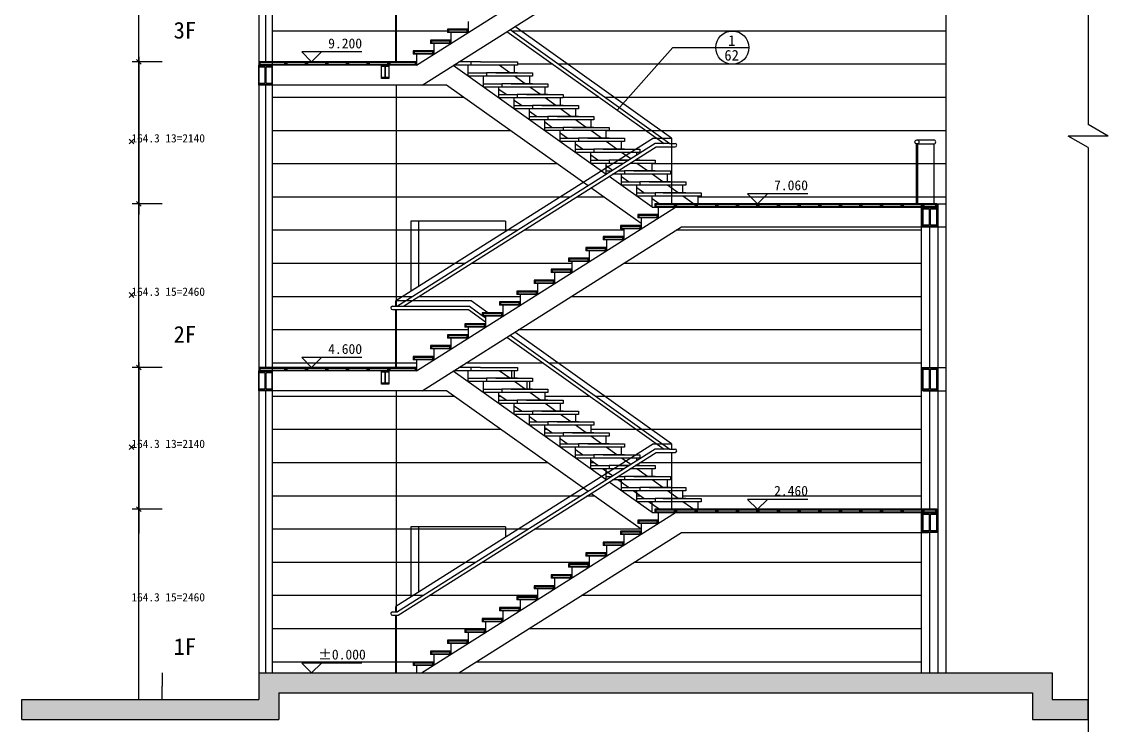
# Model space of a CAD drawing. Header units: metres. Extents: x 104376 to 163826, y -86950 to -44900.
# Drawn here: x 137273 to 153623, y -72846 to -62254 of the extents above; entities that cross this region are included whole.
import ezdxf

# ---------------------------------------------------------------- set-up
doc = ezdxf.new("R2010")
doc.units = ezdxf.units.M
for name, color, linetype in [('A_TEXT', 31, 'Continuous'), ('COL-S', 251, 'Continuous'), ('COLUMN', 1, 'Continuous'), ('DIM', 3, 'Continuous'), ('HANGING', 7, 'Continuous'), ('JG', 1, 'Continuous'), ('LIANG', 230, 'Continuous'), ('LINE', 3, 'Continuous'), ('STAIR', 6, 'Continuous'), ('STRUC', 1, 'Continuous'), ('TEXT', 7, 'Continuous'), ('WIN', 4, 'Continuous'), ('WINDOW', 4, 'Continuous'), ('XU1', 7, 'Continuous'), ('里面', 41, 'Continuous')]:
    doc.layers.add(name, color=color, linetype=linetype)
doc.dimstyles.get("Standard").update_dxf_attribs({"dimtxt": 2.5, "dimasz": 2.5, "dimexe": 1.25, "dimexo": 0.625, "dimtad": 1, "dimcen": 2.5, "dimazin": 3, "dimtfac": 1, "dimtmove": 0, "dimatfit": 3})

# ---------------------------------------------------------------- blocks, each defined once
blk = doc.blocks.new('_DIMX')
blk.add_line((-150, 0), (150, 0))
blk.add_lwpolyline([(-70, -70), (70, 70)])
blk = doc.blocks.new('DABU')
at = {"layer": 'COLUMN'}
for p, q in [((310, 0), (0, 0)), ((305, 5), (5, 5))]:
    blk.add_line(p, q, dxfattribs=at)
for points in [[(310, 0), (310, 50), (0, 50), (0, 0)], [(305, 5), (305, 45), (5, 45), (5, 5)], [(295, 5), (295, 35), (15, 35), (15, 5)]]:
    blk.add_lwpolyline(points, dxfattribs=at)
blk = doc.blocks.new('*D23')
for p, q in [((139036.85, -58258.57), (139036.85, -60558.57)), ((139036.6, -60558.57), (139036.35, -60558.57)), ((139036.85, -62858.57), (139036.85, -60558.57)), ((139036.85, -60558.57), (139036.85, -60558.57)), ((139037.1, -60558.57), (139037.35, -60558.57))]:
    blk.add_line(p, q)
at = {"layer": 'Defpoints'}
for p in [(139036.85, -58258.57), (139036.85, -60558.57), (139036.85, -62858.57)]:
    blk.add_point(p, dxfattribs=at)
at = {"layer": 'DIM', "insert": (139036.85, -60557.445), "char_height": 1, "attachment_point": 5}
blk.add_mtext('0', dxfattribs=at)
blk = doc.blocks.new('*D24')
for p, q in [((139386.85, -72058.57), (139386.85, -72258.57)), ((139386.6, -72258.57), (139386.35, -72258.57)), ((139386.85, -72458.57), (139386.85, -72258.57)), ((139386.85, -72258.57), (139386.85, -72258.57)), ((139387.1, -72258.57), (139387.35, -72258.57))]:
    blk.add_line(p, q)
at = {"layer": 'Defpoints'}
for p in [(139386.85, -72058.57), (139386.85, -72258.57), (139386.85, -72458.57)]:
    blk.add_point(p, dxfattribs=at)
at = {"layer": 'DIM', "insert": (139386.85, -72257.445), "char_height": 1, "attachment_point": 5}
blk.add_mtext('0', dxfattribs=at)
blk = doc.blocks.new('*D38')
for p, q in [((139036.85, -67458.57), (139036.85, -69958.57)), ((139036.6, -69958.57), (139036.35, -69958.57)), ((139036.85, -72458.57), (139036.85, -69958.57)), ((139036.85, -69958.57), (139036.85, -69958.57)), ((139037.1, -69958.57), (139037.35, -69958.57))]:
    blk.add_line(p, q)
at = {"layer": 'Defpoints'}
for p in [(139036.85, -67458.57), (139036.85, -69958.57), (139036.85, -72458.57)]:
    blk.add_point(p, dxfattribs=at)
at = {"layer": 'DIM', "insert": (139036.85, -69957.445), "char_height": 1, "attachment_point": 5}
blk.add_mtext('0', dxfattribs=at)
blk = doc.blocks.new('*D39')
for p, q in [((139036.85, -62858.57), (139036.85, -65158.57)), ((139036.6, -65158.57), (139036.35, -65158.57)), ((139036.85, -67458.57), (139036.85, -65158.57)), ((139036.85, -65158.57), (139036.85, -65158.57)), ((139037.1, -65158.57), (139037.35, -65158.57))]:
    blk.add_line(p, q)
at = {"layer": 'Defpoints'}
for p in [(139036.85, -62858.57), (139036.85, -65158.57), (139036.85, -67458.57)]:
    blk.add_point(p, dxfattribs=at)
at = {"layer": 'DIM', "insert": (139036.85, -65157.445), "char_height": 1, "attachment_point": 5}
blk.add_mtext('0', dxfattribs=at)

msp = doc.modelspace()

# ---------------------------------------------------------------- hatches: boundary and pattern name
at = {"layer": 'COL-S'}
h = msp.add_hatch(dxfattribs=at)
h.set_pattern_fill('SOLID')
h.paths.add_polyline_path([(152480.84, -72358.57), (152480.84, -72758.57), (153320.62, -72758.57), (153320.62, -72458.57), (152780.84, -72458.57), (152780.84, -72058.57), (140841.73, -72058.57), (140841.73, -72458.57), (137272.82, -72458.57), (137272.82, -72758.57), (141141.73, -72758.57), (141141.73, -72358.57)])
at = {"layer": 'HANGING'}
h = msp.add_hatch(dxfattribs=at)
h.set_pattern_fill('ANSI32', scale=60)
h.paths.add_polyline_path([(141041.73, -62873.57), (141041.73, -62863.57), (140846.73, -62863.57), (140846.73, -62903.57), (140856.73, -62903.57), (140856.73, -62873.57)])
h.paths.add_polyline_path([(141231.31, -62873.57), (141231.31, -62903.57), (141241.31, -62903.57), (141241.31, -62863.57), (141041.73, -62863.57), (141041.73, -62873.57)])
h = msp.add_hatch(dxfattribs=at)
h.set_pattern_fill('ANSI32', scale=60)
h.paths.add_polyline_path([(141541.31, -62873.57), (141541.31, -62903.57), (141551.31, -62903.57), (141551.31, -62863.57), (141251.31, -62863.57), (141251.31, -62903.57), (141261.31, -62903.57), (141261.31, -62873.57)])
h = msp.add_hatch(dxfattribs=at)
h.set_pattern_fill('ANSI32', scale=60)
h.paths.add_polyline_path([(143196.73, -62873.57), (143196.73, -62903.57), (143206.73, -62903.57), (143206.73, -62863.57), (142801.31, -62863.57), (142801.31, -62903.57), (142811.31, -62903.57), (142811.31, -62873.57)])
h = msp.add_hatch(dxfattribs=at)
h.set_pattern_fill('ANSI32', scale=60)
h.paths.add_polyline_path([(150835.92, -64999.28), (150835.92, -65039.28), (150845.92, -65039.28), (150845.92, -65009.28), (151025.92, -65009.28), (151025.92, -65039.28), (151035.92, -65039.28), (151035.92, -64999.28)])
h = msp.add_hatch(dxfattribs=at)
h.set_pattern_fill('ANSI32', scale=60)
h.paths.add_polyline_path([(141041.73, -67473.57), (141041.73, -67463.57), (140846.73, -67463.57), (140846.73, -67503.57), (140856.73, -67503.57), (140856.73, -67473.57)])
h.paths.add_polyline_path([(141231.31, -67473.57), (141231.31, -67503.57), (141241.31, -67503.57), (141241.31, -67463.57), (141041.73, -67463.57), (141041.73, -67473.57)])
h = msp.add_hatch(dxfattribs=at)
h.set_pattern_fill('ANSI32', scale=60)
h.paths.add_polyline_path([(141541.31, -67473.57), (141541.31, -67503.57), (141551.31, -67503.57), (141551.31, -67463.57), (141251.31, -67463.57), (141251.31, -67503.57), (141261.31, -67503.57), (141261.31, -67473.57)])
h = msp.add_hatch(dxfattribs=at)
h.set_pattern_fill('ANSI32', scale=60)
h.paths.add_polyline_path([(143196.73, -67473.57), (143196.73, -67503.57), (143206.73, -67503.57), (143206.73, -67463.57), (142801.31, -67463.57), (142801.31, -67503.57), (142811.31, -67503.57), (142811.31, -67473.57)])
h = msp.add_hatch(dxfattribs=at)
h.set_pattern_fill('ANSI32', scale=60)
h.paths.add_polyline_path([(150816.73, -69609.28), (150816.73, -69639.28), (150826.73, -69639.28), (150826.73, -69599.28), (150526.73, -69599.28), (150526.73, -69639.28), (150536.73, -69639.28), (150536.73, -69609.28)])
h = msp.add_hatch(dxfattribs=at)
h.set_pattern_fill('ANSI32', scale=60)
h.paths.add_polyline_path([(150836.73, -69599.28), (150836.73, -69639.28), (150846.73, -69639.28), (150846.73, -69609.28), (151026.73, -69609.28), (151026.73, -69639.28), (151036.73, -69639.28), (151036.73, -69599.28)])
at = {"layer": 'STAIR'}
h = msp.add_hatch(dxfattribs=at)
h.set_pattern_fill('ANSI32', scale=60)
h.paths.add_polyline_path([(140931.73, -63183.57), (140846.73, -63183.57), (140846.73, -63203.57), (141036.73, -63203.57), (141036.73, -63183.57), (140951.73, -63183.57), (140951.73, -62933.57), (141036.73, -62933.57), (141036.73, -62913.57), (140846.73, -62913.57), (140846.73, -62933.57), (140931.73, -62933.57)])
h = msp.add_hatch(dxfattribs=at)
h.set_pattern_fill('ANSI32', scale=34.29)
h.paths.add_polyline_path([(142736.02, -63094.28), (142687.44, -63094.28), (142687.44, -63105.71), (142796.02, -63105.71), (142796.02, -63094.28), (142747.44, -63094.28), (142747.44, -62922.85), (142796.02, -62922.85), (142796.02, -62911.43), (142687.44, -62911.43), (142687.44, -62922.85), (142736.02, -62922.85)])
h = msp.add_hatch(dxfattribs=at)
h.set_pattern_fill('ANSI32', scale=34.29)
h.paths.add_polyline_path([(142736.02, -63094.28), (142687.44, -63094.28), (142687.44, -63105.71), (142796.02, -63105.71), (142796.02, -63094.28), (142747.44, -63094.28), (142747.44, -62922.85), (142796.02, -62922.85), (142796.02, -62911.43), (142687.44, -62911.43), (142687.44, -62922.85), (142736.02, -62922.85)])
h = msp.add_hatch(dxfattribs=at)
h.set_pattern_fill('ANSI32', scale=60)
h.paths.add_polyline_path([(150925.92, -65319.28), (150835.92, -65319.28), (150835.92, -65339.28), (151035.92, -65339.28), (151035.92, -65319.28), (150945.92, -65319.28), (150945.92, -65069.28), (151035.92, -65069.28), (151035.92, -65049.28), (150835.92, -65049.28), (150835.92, -65069.28), (150925.92, -65069.28)])
h = msp.add_hatch(dxfattribs=at)
h.set_pattern_fill('ANSI32', scale=60)
h.paths.add_polyline_path([(140931.73, -67783.57), (140846.73, -67783.57), (140846.73, -67803.57), (141036.73, -67803.57), (141036.73, -67783.57), (140951.73, -67783.57), (140951.73, -67533.57), (141036.73, -67533.57), (141036.73, -67513.57), (140846.73, -67513.57), (140846.73, -67533.57), (140931.73, -67533.57)])
h = msp.add_hatch(dxfattribs=at)
h.set_pattern_fill('ANSI32', scale=34.29)
h.paths.add_polyline_path([(142736.02, -67694.28), (142687.44, -67694.28), (142687.44, -67705.71), (142796.02, -67705.71), (142796.02, -67694.28), (142747.44, -67694.28), (142747.44, -67522.85), (142796.02, -67522.85), (142796.02, -67511.43), (142687.44, -67511.43), (142687.44, -67522.85), (142736.02, -67522.85)])
h = msp.add_hatch(dxfattribs=at)
h.set_pattern_fill('ANSI32', scale=34.29)
h.paths.add_polyline_path([(142736.02, -67694.28), (142687.44, -67694.28), (142687.44, -67705.71), (142796.02, -67705.71), (142796.02, -67694.28), (142747.44, -67694.28), (142747.44, -67522.85), (142796.02, -67522.85), (142796.02, -67511.43), (142687.44, -67511.43), (142687.44, -67522.85), (142736.02, -67522.85)])
h = msp.add_hatch(dxfattribs=at)
h.set_pattern_fill('ANSI32', scale=60)
h.paths.add_polyline_path([(150925.92, -67783.57), (150835.92, -67783.57), (150835.92, -67803.57), (151035.92, -67803.57), (151035.92, -67783.57), (150945.92, -67783.57), (150945.92, -67483.57), (151035.92, -67483.57), (151035.92, -67463.57), (150835.92, -67463.57), (150835.92, -67483.57), (150925.92, -67483.57)])
h = msp.add_hatch(dxfattribs=at)
h.set_pattern_fill('ANSI32', scale=60)
h.paths.add_polyline_path([(150926.73, -69919.28), (150836.73, -69919.28), (150836.73, -69939.28), (151036.73, -69939.28), (151036.73, -69919.28), (150946.73, -69919.28), (150946.73, -69669.28), (151036.73, -69669.28), (151036.73, -69649.28), (150836.73, -69649.28), (150836.73, -69669.28), (150926.73, -69669.28)])

# ---------------------------------------------------------------- linework, layer by layer
for p, q in [((139036.85, -62858.07), (139036.85, -61216.21)), ((139036.85, -67458.07), (139036.85, -62858.57)), ((139036.85, -65815.21), (139036.85, -63844.78)), ((138888.74, -64024.39), (138959.45, -64095.1)), ((138959.45, -64024.39), (138888.74, -64095.1)), ((139386.85, -64994.28), (138936.85, -64994.28)), ((139386.85, -64994.28), (138936.85, -64994.28)), ((138888.74, -66333.13), (138959.45, -66403.84)), ((138959.45, -66333.13), (138888.74, -66403.84)), ((139386.85, -67458.57), (138936.85, -67458.57)), ((139386.85, -67458.57), (138936.85, -67458.57)), ((139036.85, -72058.07), (139036.85, -67458.57)), ((139036.85, -70415.21), (139036.85, -68444.78)), ((138888.74, -68624.39), (138959.45, -68695.1)), ((138959.45, -68624.39), (138888.74, -68695.1)), ((139386.85, -69594.28), (138936.85, -69594.28)), ((139386.85, -69594.28), (138936.85, -69594.28))]:
    msp.add_line(p, q)
at = {"layer": 'DIM'}
msp.add_line((139386.85, -62858.57), (138936.85, -62858.57), dxfattribs=at)
msp.add_line((139386.85, -62858.57), (138936.85, -62858.57), dxfattribs=at)
msp.add_lwpolyline([(146234.58, -63585.16), (147070.88, -62644.14), (148215.61, -62644.14)], dxfattribs=at)
at = {"layer": 'JG'}
for p, q in [((140841.73, -72058.57), (152780.84, -72058.57)), ((140841.73, -72058.57), (140841.73, -72458.57)), ((152780.84, -72058.57), (152780.84, -72458.57)), ((141141.73, -72358.57), (152480.84, -72358.57)), ((141141.73, -72358.57), (141141.73, -72758.57)), ((152480.84, -72358.57), (152480.84, -72758.57)), ((137272.82, -72458.57), (140841.73, -72458.57)), ((137272.82, -72758.57), (137272.82, -72458.57)), ((152780.84, -72458.57), (153320.62, -72458.57)), ((153320.62, -72758.57), (153320.62, -72458.57)), ((137272.82, -72758.57), (141141.73, -72758.57)), ((152480.84, -72758.57), (153320.62, -72758.57))]:
    msp.add_line(p, q, dxfattribs=at)
at = {"layer": 'LIANG'}
for p, q in [((143211.73, -62908.57), (147111.73, -60444.28)), ((143298.57, -63208.57), (147198.57, -60744.28)), ((143211.73, -62908.57), (141041.73, -62908.57)), ((146067.91, -64552.59), (143767.08, -62912.53)), ((144455.76, -62908.57), (143773.35, -62908.57)), ((144616.09, -63022.85), (144455.76, -62908.57)), ((144846.57, -63187.14), (144686.24, -63072.85)), ((143665.54, -63208.57), (141041.73, -63208.57)), ((145793.93, -64725.71), (143665.54, -63208.57)), ((145077.04, -63351.43), (144916.71, -63237.14)), ((144560.2, -63351.43), (144453.52, -63275.38)), ((145307.52, -63515.71), (145147.19, -63401.43)), ((144790.67, -63515.71), (144683.99, -63439.67)), ((145538, -63680), (145377.66, -63565.71)), ((145021.15, -63680), (144914.47, -63603.96)), ((145768.47, -63844.28), (145608.14, -63730)), ((145251.62, -63844.28), (145144.94, -63768.24)), ((145998.95, -64008.57), (145838.62, -63894.28)), ((145482.1, -64008.57), (145375.42, -63932.53)), ((146229.42, -64172.85), (146069.09, -64058.57)), ((145712.58, -64172.85), (145605.9, -64096.81)), ((146435.93, -64320.05), (146299.57, -64222.85)), ((145943.05, -64337.14), (145836.37, -64261.1)), ((146690.38, -64501.43), (146530.05, -64387.14)), ((146161.95, -64493.17), (146066.85, -64425.38)), ((146920.85, -64665.71), (146760.52, -64551.43)), ((146757.71, -65044.28), (146111.9, -64583.94)), ((146404.01, -64665.71), (146297.33, -64589.67)), ((147151.33, -64830), (146991, -64715.71)), ((146591.73, -65294.39), (145837.92, -64757.06)), ((146634.48, -64830), (146527.8, -64753.96)), ((147451.95, -65044.28), (147221.47, -64880)), ((143211.73, -67508.57), (147111.73, -65044.28)), ((146757.71, -65044.28), (150826.73, -65044.28)), ((146864.96, -64994.28), (146758.28, -64918.24)), ((143298.57, -67808.57), (147198.57, -65344.28)), ((147198.57, -65344.28), (150830.92, -65344.28)), ((143211.73, -67508.57), (141041.73, -67508.57)), ((146067.91, -69152.59), (143767.08, -67512.53)), ((144455.76, -67508.57), (143773.35, -67508.57)), ((144616.09, -67622.85), (144455.76, -67508.57)), ((144846.57, -67787.14), (144686.24, -67672.85)), ((143665.54, -67808.57), (141041.73, -67808.57)), ((145793.93, -69325.71), (143665.54, -67808.57)), ((145077.04, -67951.43), (144916.71, -67837.14)), ((144560.2, -67951.43), (144453.52, -67875.38)), ((145307.52, -68115.71), (145147.19, -68001.43)), ((144790.67, -68115.71), (144683.99, -68039.67)), ((145538, -68280), (145377.66, -68165.71)), ((145021.15, -68280), (144914.47, -68203.96)), ((145768.47, -68444.28), (145608.14, -68330)), ((145251.62, -68444.28), (145144.94, -68368.24)), ((145998.95, -68608.57), (145838.62, -68494.28)), ((145482.1, -68608.57), (145375.42, -68532.53)), ((146229.42, -68772.85), (146069.09, -68658.57)), ((145712.58, -68772.85), (145605.9, -68696.81)), ((146435.93, -68920.05), (146299.57, -68822.85)), ((145943.05, -68937.14), (145836.37, -68861.1)), ((146161.95, -69093.17), (146013.2, -68987.14)), ((146690.38, -69101.43), (146530.05, -68987.14)), ((146404.01, -69265.71), (146243.67, -69151.43)), ((146920.85, -69265.71), (146760.52, -69151.43)), ((146757.71, -69644.28), (146111.9, -69183.94)), ((146634.48, -69430), (146474.15, -69315.71)), ((147151.33, -69430), (146991, -69315.71)), ((146591.73, -69894.39), (145837.92, -69357.06)), ((146864.96, -69594.28), (146704.63, -69480)), ((147451.95, -69644.28), (147221.47, -69480)), ((143290.86, -72058.57), (147111.73, -69644.28)), ((146757.71, -69644.28), (151041.73, -69644.28)), ((143852.48, -72058.57), (147198.57, -69944.28)), ((147198.57, -69944.28), (150911.33, -69944.28))]:
    msp.add_line(p, q, dxfattribs=at)
at = {"layer": 'LINE'}
msp.add_circle((147965.61, -62644.14), 250, dxfattribs=at)
at = {"layer": 'STAIR'}
for p, q in [((141246.31, -62908.57), (140841.73, -62908.57)), ((141241.31, -62903.57), (140846.73, -62903.57)), ((141556.31, -62908.57), (141246.31, -62908.57)), ((141551.31, -62903.57), (141251.31, -62903.57)), ((143211.73, -62908.57), (142796.31, -62908.57)), ((143206.73, -62903.57), (142801.31, -62903.57)), ((144730.56, -63022.85), (144407.08, -63022.85)), ((144961.03, -63187.14), (144637.56, -63187.14)), ((145191.51, -63351.43), (144868.03, -63351.43)), ((145421.99, -63515.71), (144958.22, -63515.71)), ((145652.46, -63680), (145328.98, -63680)), ((145882.94, -63844.28), (145559.46, -63844.28)), ((146803.68, -64087.68), (142924.89, -66538.57)), ((146113.42, -64008.57), (145789.94, -64008.57)), ((147025.71, -64087.68), (146803.68, -64087.68)), ((146343.89, -64172.85), (146020.41, -64172.85)), ((146408.89, -64337.14), (146250.89, -64337.14)), ((146574.37, -64337.14), (146502.49, -64337.14)), ((146804.84, -64501.43), (146481.37, -64501.43)), ((147035.32, -64665.71), (146711.84, -64665.71)), ((147264.69, -64830), (146924.06, -64830)), ((147264.69, -64994.28), (146801.73, -64994.28)), ((150830.92, -65344.28), (150830.92, -65044.28)), ((150830.92, -65344.28), (150830.92, -65044.28)), ((151040.92, -65044.28), (150830.92, -65044.28)), ((151035.92, -65039.28), (150835.92, -65039.28)), ((141246.31, -67508.57), (140841.73, -67508.57)), ((141241.31, -67503.57), (140846.73, -67503.57)), ((141556.31, -67508.57), (141246.31, -67508.57)), ((141551.31, -67503.57), (141251.31, -67503.57)), ((143211.73, -67508.57), (142796.31, -67508.57)), ((143206.73, -67503.57), (142801.31, -67503.57)), ((150830.92, -67808.57), (150830.92, -67458.57)), ((150830.92, -67808.57), (150830.92, -67458.57)), ((150830.92, -67808.57), (150830.92, -67458.57)), ((150830.92, -67808.57), (150830.92, -67458.57)), ((144730.56, -67622.85), (144407.08, -67622.85)), ((144961.03, -67787.14), (144637.56, -67787.14)), ((145191.51, -67951.43), (144868.03, -67951.43)), ((145421.99, -68115.71), (144958.22, -68115.71)), ((145652.46, -68280), (145328.98, -68280)), ((145882.94, -68444.28), (145559.46, -68444.28)), ((146113.42, -68608.57), (145789.94, -68608.57)), ((146803.68, -68687.68), (142924.89, -71138.57)), ((146343.89, -68772.85), (146020.41, -68772.85)), ((147025.71, -68687.68), (146803.68, -68687.68)), ((146408.89, -68937.14), (146250.89, -68937.14)), ((146574.37, -68937.14), (146502.49, -68937.14)), ((146804.84, -69101.43), (146481.37, -69101.43)), ((147035.32, -69265.71), (146711.84, -69265.71)), ((147264.69, -69430), (146924.06, -69430)), ((147264.69, -69594.28), (146801.73, -69594.28)), ((150831.73, -69644.28), (150521.73, -69644.28)), ((150826.73, -69639.28), (150526.73, -69639.28)), ((150831.73, -69944.28), (150831.73, -69644.28)), ((150831.73, -69944.28), (150831.73, -69644.28)), ((151041.73, -69644.28), (150831.73, -69644.28)), ((151036.73, -69639.28), (150836.73, -69639.28))]:
    msp.add_line(p, q, dxfattribs=at)
for points in [[(144574.88, -62402.11), (146939.57, -64087.68)], [(144620.54, -62373.26), (147025.71, -64087.68), (147104.77, -64087.68)], [(141246.31, -62908.57), (141246.31, -62858.57), (140841.73, -62858.57), (140841.73, -62908.57)], [(141241.31, -62903.57), (141241.31, -62863.57), (140846.73, -62863.57), (140846.73, -62903.57)], [(140951.73, -62933.57), (141036.73, -62933.57), (141036.73, -62913.57), (140846.73, -62913.57), (140846.73, -62933.57), (140931.73, -62933.57)], [(141231.31, -62903.57), (141231.31, -62873.57), (140856.73, -62873.57), (140856.73, -62903.57)], [(140931.73, -62933.57), (140931.73, -63183.57)], [(140951.73, -63183.57), (140951.73, -63183.57), (140951.73, -62933.57)], [(141556.31, -62908.57), (141556.31, -62858.57), (141246.31, -62858.57), (141246.31, -62908.57)], [(141551.31, -62903.57), (141551.31, -62863.57), (141251.31, -62863.57), (141251.31, -62903.57)], [(141541.31, -62903.57), (141541.31, -62873.57), (141261.31, -62873.57), (141261.31, -62903.57)], [(142747.44, -62922.85), (142796.02, -62922.85), (142796.02, -62911.43), (142687.44, -62911.43), (142687.44, -62922.85), (142736.02, -62922.85)], [(142747.44, -62922.85), (142796.02, -62922.85), (142796.02, -62911.43), (142687.44, -62911.43), (142687.44, -62922.85), (142736.02, -62922.85)], [(142736.02, -62922.85), (142736.02, -63094.28)], [(142736.02, -62922.85), (142736.02, -63094.28)], [(142747.44, -63094.28), (142747.44, -63094.28), (142747.44, -62922.85)], [(142747.44, -63094.28), (142747.44, -63094.28), (142747.44, -62922.85)], [(143211.73, -62908.57), (143211.73, -62858.57), (142796.31, -62858.57), (142796.31, -62908.57)], [(143206.73, -62903.57), (143206.73, -62863.57), (142801.31, -62863.57), (142801.31, -62903.57)], [(143196.73, -62903.57), (143196.73, -62873.57), (142811.31, -62873.57), (142811.31, -62903.57)], [(144176.6, -62858.57), (144730.56, -62858.57), (144730.56, -62908.57), (144246.75, -62908.57)], [(142736.02, -63094.28), (142687.44, -63094.28), (142687.44, -63105.71), (142796.02, -63105.71), (142796.02, -63094.28), (142747.44, -63094.28)], [(142736.02, -63094.28), (142687.44, -63094.28), (142687.44, -63105.71), (142796.02, -63105.71), (142796.02, -63094.28), (142747.44, -63094.28)], [(144407.08, -63022.85), (144961.03, -63022.85), (144961.03, -63072.85), (144477.22, -63072.85)], [(140931.73, -63183.57), (140846.73, -63183.57), (140846.73, -63203.57), (141036.73, -63203.57), (141036.73, -63183.57), (140951.73, -63183.57)], [(144637.56, -63187.14), (145191.51, -63187.14), (145191.51, -63237.14), (144707.7, -63237.14)], [(144868.03, -63351.43), (145421.99, -63351.43), (145421.99, -63401.43), (144938.18, -63401.43)], [(145098.51, -63515.71), (145652.46, -63515.71), (145652.46, -63565.71), (145168.65, -63565.71)], [(145328.98, -63680), (145882.94, -63680), (145882.94, -63730), (145399.13, -63730)], [(145559.46, -63844.28), (146113.42, -63844.28), (146113.42, -63894.28), (145629.61, -63894.28)], [(145789.94, -64008.57), (146343.89, -64008.57), (146343.89, -64058.57), (145860.08, -64058.57)], [(143018.49, -66538.57), (146818.16, -64137.68)], [(146020.41, -64172.85), (146574.37, -64172.85), (146574.37, -64222.85), (146090.56, -64222.85)], [(146818.16, -64137.68), (147104.77, -64137.68)], [(146250.89, -64337.14), (146408.89, -64337.14)], [(146329.76, -64387.14), (146321.03, -64387.14)], [(146502.49, -64337.14), (146804.84, -64337.14), (146804.84, -64387.14), (146423.36, -64387.14)], [(146481.37, -64501.43), (147035.32, -64501.43), (147035.32, -64551.43), (146551.51, -64551.43)], [(146711.84, -64665.71), (147265.8, -64665.71), (147265.8, -64715.71), (146781.99, -64715.71)], [(146924.06, -64830), (147496.27, -64830), (147496.27, -64880), (146924.06, -64880)], [(151040.92, -65044.28), (151040.92, -64994.28), (150830.92, -64994.28), (150830.92, -65044.28)], [(151035.92, -65039.28), (151035.92, -64999.28), (150835.92, -64999.28), (150835.92, -65039.28)], [(150945.92, -65069.28), (151035.92, -65069.28), (151035.92, -65049.28), (150835.92, -65049.28), (150835.92, -65069.28), (150925.92, -65069.28)], [(151025.92, -65039.28), (151025.92, -65009.28), (150845.92, -65009.28), (150845.92, -65039.28)], [(150925.92, -65069.28), (150925.92, -65319.28)], [(150945.92, -65319.28), (150945.92, -65319.28), (150945.92, -65069.28)], [(150925.92, -65319.28), (150835.92, -65319.28), (150835.92, -65339.28), (151035.92, -65339.28), (151035.92, -65319.28), (150945.92, -65319.28)], [(142849.55, -66538.57), (144010.72, -66538.57), (144201.73, -66674.72)], [(142849.55, -66588.57), (142939.36, -66588.57)], [(142849.55, -66588.57), (143994.72, -66588.57), (144251.73, -66771.77)], [(144219.15, -66687.14), (144251.73, -66710.36)], [(144574.88, -67002.11), (146939.57, -68687.68)], [(144620.54, -66973.26), (147025.71, -68687.68), (147104.77, -68687.68)], [(141246.31, -67508.57), (141246.31, -67458.57), (140841.73, -67458.57), (140841.73, -67508.57)], [(141241.31, -67503.57), (141241.31, -67463.57), (140846.73, -67463.57), (140846.73, -67503.57)], [(140951.73, -67533.57), (141036.73, -67533.57), (141036.73, -67513.57), (140846.73, -67513.57), (140846.73, -67533.57), (140931.73, -67533.57)], [(141231.31, -67503.57), (141231.31, -67473.57), (140856.73, -67473.57), (140856.73, -67503.57)], [(141556.31, -67508.57), (141556.31, -67458.57), (141246.31, -67458.57), (141246.31, -67508.57)], [(141551.31, -67503.57), (141551.31, -67463.57), (141251.31, -67463.57), (141251.31, -67503.57)], [(141541.31, -67503.57), (141541.31, -67473.57), (141261.31, -67473.57), (141261.31, -67503.57)], [(142747.44, -67522.85), (142796.02, -67522.85), (142796.02, -67511.43), (142687.44, -67511.43), (142687.44, -67522.85), (142736.02, -67522.85)], [(142747.44, -67522.85), (142796.02, -67522.85), (142796.02, -67511.43), (142687.44, -67511.43), (142687.44, -67522.85), (142736.02, -67522.85)], [(142736.02, -67522.85), (142736.02, -67694.28)], [(142736.02, -67522.85), (142736.02, -67694.28)], [(142747.44, -67694.28), (142747.44, -67694.28), (142747.44, -67522.85)], [(142747.44, -67694.28), (142747.44, -67694.28), (142747.44, -67522.85)], [(143211.73, -67508.57), (143211.73, -67458.57), (142796.31, -67458.57), (142796.31, -67508.57)], [(143206.73, -67503.57), (143206.73, -67463.57), (142801.31, -67463.57), (142801.31, -67503.57)], [(143196.73, -67503.57), (143196.73, -67473.57), (142811.31, -67473.57), (142811.31, -67503.57)], [(144176.6, -67458.57), (144730.56, -67458.57), (144730.56, -67508.57), (144246.75, -67508.57)], [(150945.92, -67483.57), (151035.92, -67483.57), (151035.92, -67463.57), (150835.92, -67463.57), (150835.92, -67483.57), (150925.92, -67483.57)], [(150925.92, -67483.57), (150925.92, -67783.57)], [(150945.92, -67783.57), (150945.92, -67783.57), (150945.92, -67483.57)], [(140931.73, -67533.57), (140931.73, -67783.57)], [(140951.73, -67783.57), (140951.73, -67783.57), (140951.73, -67533.57)], [(144407.08, -67622.85), (144961.03, -67622.85), (144961.03, -67672.85), (144477.22, -67672.85)], [(140931.73, -67783.57), (140846.73, -67783.57), (140846.73, -67803.57), (141036.73, -67803.57), (141036.73, -67783.57), (140951.73, -67783.57)], [(142736.02, -67694.28), (142687.44, -67694.28), (142687.44, -67705.71), (142796.02, -67705.71), (142796.02, -67694.28), (142747.44, -67694.28)], [(142736.02, -67694.28), (142687.44, -67694.28), (142687.44, -67705.71), (142796.02, -67705.71), (142796.02, -67694.28), (142747.44, -67694.28)], [(144637.56, -67787.14), (145191.51, -67787.14), (145191.51, -67837.14), (144707.7, -67837.14)], [(150925.92, -67783.57), (150835.92, -67783.57), (150835.92, -67803.57), (151035.92, -67803.57), (151035.92, -67783.57), (150945.92, -67783.57)], [(144868.03, -67951.43), (145421.99, -67951.43), (145421.99, -68001.43), (144938.18, -68001.43)], [(145098.51, -68115.71), (145652.46, -68115.71), (145652.46, -68165.71), (145168.65, -68165.71)], [(145328.98, -68280), (145882.94, -68280), (145882.94, -68330), (145399.13, -68330)], [(145559.46, -68444.28), (146113.42, -68444.28), (146113.42, -68494.28), (145629.61, -68494.28)], [(145789.94, -68608.57), (146343.89, -68608.57), (146343.89, -68658.57), (145860.08, -68658.57)], [(142849.55, -71188.57), (142939.36, -71188.57), (146818.16, -68737.68)], [(146020.41, -68772.85), (146574.37, -68772.85), (146574.37, -68822.85), (146090.56, -68822.85)], [(146818.16, -68737.68), (147104.77, -68737.68)], [(146250.89, -68937.14), (146408.89, -68937.14)], [(146329.76, -68987.14), (146321.03, -68987.14)], [(146502.49, -68937.14), (146804.84, -68937.14), (146804.84, -68987.14), (146423.36, -68987.14)], [(146481.37, -69101.43), (147035.32, -69101.43), (147035.32, -69151.43), (146551.51, -69151.43)], [(146711.84, -69265.71), (147265.8, -69265.71), (147265.8, -69315.71), (146781.99, -69315.71)], [(146924.06, -69430), (147496.27, -69430), (147496.27, -69480), (146924.06, -69480)], [(150831.73, -69644.28), (150831.73, -69594.28), (150521.73, -69594.28), (150521.73, -69644.28)], [(150826.73, -69639.28), (150826.73, -69599.28), (150526.73, -69599.28), (150526.73, -69639.28)], [(150816.73, -69639.28), (150816.73, -69609.28), (150536.73, -69609.28), (150536.73, -69639.28)], [(151041.73, -69644.28), (151041.73, -69594.28), (150831.73, -69594.28), (150831.73, -69644.28)], [(151036.73, -69639.28), (151036.73, -69599.28), (150836.73, -69599.28), (150836.73, -69639.28)], [(150946.73, -69669.28), (151036.73, -69669.28), (151036.73, -69649.28), (150836.73, -69649.28), (150836.73, -69669.28), (150926.73, -69669.28)], [(151026.73, -69639.28), (151026.73, -69609.28), (150846.73, -69609.28), (150846.73, -69639.28)], [(150926.73, -69669.28), (150926.73, -69919.28)], [(150946.73, -69919.28), (150946.73, -69919.28), (150946.73, -69669.28)], [(150926.73, -69919.28), (150836.73, -69919.28), (150836.73, -69939.28), (151036.73, -69939.28), (151036.73, -69919.28), (150946.73, -69919.28)]]:
    msp.add_lwpolyline(points, dxfattribs=at)
for points in [[(140841.73, -62908.57), (141041.73, -62908.57), (141041.73, -63208.57), (140841.73, -63208.57)], [(140846.73, -62913.57), (141036.73, -62913.57), (141036.73, -63203.57), (140846.73, -63203.57)], [(142684.59, -62908.57), (142798.87, -62908.57), (142798.87, -63108.57), (142684.59, -63108.57)], [(142684.59, -62908.57), (142798.87, -62908.57), (142798.87, -63108.57), (142684.59, -63108.57)], [(142687.44, -62911.43), (142796.02, -62911.43), (142796.02, -63105.71), (142687.44, -63105.71)], [(142687.44, -62911.43), (142796.02, -62911.43), (142796.02, -63105.71), (142687.44, -63105.71)], [(150830.92, -65044.28), (151040.92, -65044.28), (151040.92, -65344.28), (150830.92, -65344.28)], [(150835.92, -65049.28), (151035.92, -65049.28), (151035.92, -65339.28), (150835.92, -65339.28)], [(140841.73, -67508.57), (141041.73, -67508.57), (141041.73, -67808.57), (140841.73, -67808.57)], [(140846.73, -67513.57), (141036.73, -67513.57), (141036.73, -67803.57), (140846.73, -67803.57)], [(142684.59, -67508.57), (142798.87, -67508.57), (142798.87, -67708.57), (142684.59, -67708.57)], [(142684.59, -67508.57), (142798.87, -67508.57), (142798.87, -67708.57), (142684.59, -67708.57)], [(142687.44, -67511.43), (142796.02, -67511.43), (142796.02, -67705.71), (142687.44, -67705.71)], [(142687.44, -67511.43), (142796.02, -67511.43), (142796.02, -67705.71), (142687.44, -67705.71)], [(150830.92, -67458.57), (151040.92, -67458.57), (151040.92, -67808.57), (150830.92, -67808.57)], [(150835.92, -67463.57), (151035.92, -67463.57), (151035.92, -67803.57), (150835.92, -67803.57)], [(150831.73, -69644.28), (151041.73, -69644.28), (151041.73, -69944.28), (150831.73, -69944.28)], [(150836.73, -69649.28), (151036.73, -69649.28), (151036.73, -69939.28), (150836.73, -69939.28)]]:
    msp.add_lwpolyline(points, close=True, dxfattribs=at)
at = {"layer": 'TEXT'}
for points in [[(142390.88, -62708.87), (141485.38, -62708.87), (141635.08, -62858.57), (141784.78, -62708.87)], [(149100.7, -64844.58), (148195.2, -64844.58), (148344.9, -64994.28), (148494.6, -64844.58)], [(142390.88, -67308.87), (141485.38, -67308.87), (141635.08, -67458.57), (141784.78, -67308.87)], [(149100.7, -69444.58), (148195.2, -69444.58), (148344.9, -69594.28), (148494.6, -69444.58)], [(142390.88, -71908.87), (141485.38, -71908.87), (141635.08, -72058.57), (141784.78, -71908.87)]]:
    msp.add_lwpolyline(points, dxfattribs=at)
at = {"layer": 'WIN'}
for p, q in [((153320.62, -53086.55), (153320.62, -63800.6)), ((140841.73, -53894.53), (140841.73, -72058.57)), ((141041.73, -53894.53), (141041.73, -72058.57)), ((151182.66, -72058.57), (151182.66, -58258.57)), ((140941.73, -58608.57), (140941.73, -62858.57)), ((142905.64, -61988.57), (142905.64, -62858.57)), ((140941.73, -63208.57), (140941.73, -67458.57)), ((142905.64, -63208.57), (142905.64, -66538.57)), ((153622.64, -63974.97), (153320.62, -63800.6)), ((150744.18, -64034.28), (150996.27, -64034.28)), ((153320.62, -64149.34), (153018.6, -63974.97)), ((153622.64, -63974.97), (153018.6, -63974.97)), ((150734.18, -64092.57), (150734.18, -64994.28)), ((150744.18, -64094.28), (150996.27, -64094.28)), ((150754.18, -64092.57), (150754.18, -64994.28)), ((150996.27, -64094.28), (150996.27, -64996)), ((153320.62, -64149.34), (153320.62, -73792.2)), ((150811.73, -67458.57), (150811.73, -64994.28)), ((150811.73, -64994.28), (151182.66, -64994.28)), ((151061.73, -67458.57), (151061.73, -64994.28)), ((143128.2, -65258.57), (143128.2, -66315.47)), ((144552.58, -65258.57), (143128.2, -65258.57)), ((143243.9, -65258.57), (143243.9, -66242.36)), ((144552.58, -65258.57), (144552.58, -65415.45)), ((150830.92, -65344.28), (151182.66, -65344.28)), ((150936.73, -67458.57), (150936.73, -65344.28)), ((142905.64, -66588.57), (142905.64, -67458.57)), ((150811.73, -69594.28), (150811.73, -67458.57)), ((150811.73, -67458.57), (150830.92, -67458.57)), ((150811.73, -67458.57), (151182.66, -67458.57)), ((151061.73, -69594.28), (151061.73, -67458.57)), ((140941.73, -67808.57), (140941.73, -72058.57)), ((142905.64, -67808.57), (142905.64, -71138.57)), ((150830.92, -67808.57), (151182.66, -67808.57)), ((150936.73, -69594.28), (150936.73, -67808.57)), ((150811.73, -72058.57), (150811.73, -69644.28)), ((151041.73, -69594.28), (151061.73, -69594.28)), ((151061.73, -72058.57), (151061.73, -69594.28)), ((144552.58, -69858.57), (143128.2, -69858.57)), ((143128.2, -69858.57), (143128.2, -70915.47)), ((143243.9, -69861.3), (143243.9, -70842.36)), ((144552.58, -69858.57), (144552.58, -70015.45)), ((150936.73, -72058.57), (150936.73, -69944.28)), ((142905.64, -71188.57), (142905.64, -72058.57))]:
    msp.add_line(p, q, dxfattribs=at)
msp.add_circle((150744.18, -64064.28), 30, dxfattribs=at)
msp.add_arc((150996.27, -64064.28), 30, 270, 90, dxfattribs=at)
at = {"layer": 'WINDOW'}
for p, q in [((142901.73, -62858.57), (142901.73, -61988.57)), ((147051.3, -64007.68), (144693.6, -62327.09)), ((146780.53, -64007.68), (142901.73, -66458.57)), ((146780.53, -64007.68), (147051.3, -64007.68)), ((147051.3, -64007.68), (147051.3, -64994.28)), ((144036.31, -66458.57), (142901.73, -66458.57)), ((142901.73, -66538.57), (142901.73, -66458.57)), ((144036.31, -66458.57), (142921.73, -66458.57)), ((144286.83, -66637.14), (144036.31, -66458.57)), ((144286.83, -66637.14), (144036.31, -66458.57)), ((142901.73, -67458.57), (142901.73, -66588.57)), ((147051.3, -68607.68), (144693.6, -66927.09)), ((146780.53, -68607.68), (142901.73, -71058.57)), ((146780.53, -68607.68), (147051.3, -68607.68)), ((147051.3, -68607.68), (147051.3, -68687.68)), ((147051.3, -68737.68), (147051.3, -69594.28)), ((142901.73, -71138.57), (142901.73, -71058.57)), ((142901.73, -72058.57), (142901.73, -71188.57))]:
    msp.add_line(p, q, dxfattribs=at)
at = {"layer": 'XU1'}
for p, q in [((143991.73, -62251.43), (143991.73, -62415.71)), ((143731.73, -62415.71), (143731.73, -62580)), ((143471.73, -62580), (143471.73, -62744.28)), ((143211.73, -62744.28), (143211.73, -62908.57)), ((142901.73, -62858.57), (143007.02, -62858.57)), ((144036.31, -62908.57), (143773.35, -62908.57)), ((144036.31, -62858.57), (143852.48, -62858.57)), ((143992.56, -63072.85), (143992.56, -62908.57)), ((144176.6, -62858.57), (144036.31, -62858.57)), ((144036.31, -62908.57), (144036.31, -62858.57)), ((144246.75, -62908.57), (144036.31, -62908.57)), ((144686.81, -63022.85), (144686.81, -62908.57)), ((144223.04, -63237.14), (144223.04, -63072.85)), ((144407.08, -63022.85), (144266.79, -63022.85)), ((144477.22, -63072.85), (144266.79, -63072.85)), ((144917.28, -63187.14), (144917.28, -63072.85)), ((144453.52, -63401.43), (144453.52, -63237.14)), ((144637.56, -63187.14), (144497.27, -63187.14)), ((144707.7, -63237.14), (144497.27, -63237.14)), ((145147.76, -63351.43), (145147.76, -63237.14)), ((144683.99, -63565.71), (144683.99, -63401.43)), ((144868.03, -63351.43), (144727.74, -63351.43)), ((144938.18, -63401.43), (144727.74, -63401.43)), ((145378.24, -63515.71), (145378.24, -63401.43)), ((144914.47, -63730), (144914.47, -63565.71)), ((145168.65, -63565.71), (144958.22, -63565.71)), ((145608.71, -63680), (145608.71, -63565.71)), ((145144.94, -63894.28), (145144.94, -63730)), ((145328.98, -63680), (145188.69, -63680)), ((145399.13, -63730), (145188.69, -63730)), ((145839.19, -63844.28), (145839.19, -63730)), ((145375.42, -64058.57), (145375.42, -63894.28)), ((145559.46, -63844.28), (145419.17, -63844.28)), ((145629.61, -63894.28), (145419.17, -63894.28)), ((146069.67, -64008.57), (146069.67, -63894.28)), ((145605.9, -64222.85), (145605.9, -64058.57)), ((145789.94, -64008.57), (145649.65, -64008.57)), ((145860.08, -64058.57), (145649.65, -64058.57)), ((146300.14, -64172.85), (146300.14, -64058.57)), ((145836.37, -64387.14), (145836.37, -64222.85)), ((146020.41, -64172.85), (145880.12, -64172.85)), ((146090.56, -64222.85), (145880.12, -64222.85)), ((146530.62, -64260.22), (146530.62, -64222.85)), ((146066.85, -64551.43), (146066.85, -64387.14)), ((146250.89, -64337.14), (146110.6, -64337.14)), ((146321.03, -64387.14), (146110.6, -64387.14)), ((146530.62, -64337.14), (146530.62, -64319.37)), ((146761.09, -64501.43), (146761.09, -64387.14)), ((146297.33, -64715.71), (146297.33, -64551.43)), ((146481.37, -64501.43), (146341.08, -64501.43)), ((146551.51, -64551.43), (146341.08, -64551.43)), ((146991.57, -64665.71), (146991.57, -64551.43)), ((146527.8, -64880), (146527.8, -64715.71)), ((146711.84, -64665.71), (146571.55, -64665.71)), ((146781.99, -64715.71), (146571.55, -64715.71)), ((147222.05, -64830), (147222.05, -64715.71)), ((146758.28, -65044.28), (146758.28, -64880)), ((146924.06, -64830), (146802.03, -64830)), ((146924.06, -64880), (146802.03, -64880)), ((147452.52, -64994.28), (147452.52, -64880)), ((146851.73, -65044.28), (146851.73, -65208.57)), ((151040.92, -65044.28), (151040.92, -64994.28)), ((146591.73, -65208.57), (146591.73, -65372.85)), ((146331.73, -65372.85), (146331.73, -65537.14)), ((146071.73, -65537.14), (146071.73, -65701.43)), ((145811.73, -65701.43), (145811.73, -65865.71)), ((145551.73, -65865.71), (145551.73, -66030)), ((145291.73, -66030), (145291.73, -66194.28)), ((145031.73, -66194.28), (145031.73, -66358.57)), ((144771.73, -66358.57), (144771.73, -66522.85)), ((142849.55, -66538.57), (142924.89, -66538.57)), ((144511.73, -66522.85), (144511.73, -66687.14)), ((144251.73, -66687.14), (144251.73, -66851.43)), ((143991.73, -66851.43), (143991.73, -67015.71)), ((143731.73, -67015.71), (143731.73, -67180)), ((143471.73, -67180), (143471.73, -67344.28)), ((143211.73, -67344.28), (143211.73, -67508.57)), ((144036.31, -67508.57), (143773.35, -67508.57)), ((144036.31, -67458.57), (143852.48, -67458.57)), ((143992.56, -67672.85), (143992.56, -67508.57)), ((144176.6, -67458.57), (144036.31, -67458.57)), ((144036.31, -67508.57), (144036.31, -67458.57)), ((144246.75, -67508.57), (144036.31, -67508.57)), ((144645.08, -67508.57), (144645.08, -67622.85)), ((144686.81, -67622.85), (144686.81, -67508.57)), ((144223.04, -67837.14), (144223.04, -67672.85)), ((144407.08, -67622.85), (144266.79, -67622.85)), ((144477.22, -67672.85), (144266.79, -67672.85)), ((144875.55, -67672.85), (144875.55, -67787.14)), ((144917.28, -67787.14), (144917.28, -67672.85)), ((144453.52, -68001.43), (144453.52, -67837.14)), ((144637.56, -67787.14), (144497.27, -67787.14)), ((144707.7, -67837.14), (144497.27, -67837.14)), ((145147.76, -67951.43), (145147.76, -67837.14)), ((144683.99, -68165.71), (144683.99, -68001.43)), ((144868.03, -67951.43), (144727.74, -67951.43)), ((144938.18, -68001.43), (144727.74, -68001.43)), ((145378.24, -68115.71), (145378.24, -68001.43)), ((144914.47, -68330), (144914.47, -68165.71)), ((145168.65, -68165.71), (144958.22, -68165.71)), ((145608.71, -68280), (145608.71, -68165.71)), ((145144.94, -68494.28), (145144.94, -68330)), ((145328.98, -68280), (145188.69, -68280)), ((145399.13, -68330), (145188.69, -68330)), ((145839.19, -68444.28), (145839.19, -68330)), ((145375.42, -68658.57), (145375.42, -68494.28)), ((145559.46, -68444.28), (145419.17, -68444.28)), ((145629.61, -68494.28), (145419.17, -68494.28)), ((146069.67, -68608.57), (146069.67, -68494.28)), ((145605.9, -68822.85), (145605.9, -68658.57)), ((145789.94, -68608.57), (145649.65, -68608.57)), ((145860.08, -68658.57), (145649.65, -68658.57)), ((146300.14, -68772.85), (146300.14, -68658.57)), ((145836.37, -68987.14), (145836.37, -68822.85)), ((146020.41, -68772.85), (145880.12, -68772.85)), ((146090.56, -68822.85), (145880.12, -68822.85)), ((146530.62, -68860.22), (146530.62, -68822.85)), ((146066.85, -69151.43), (146066.85, -68987.14)), ((146250.89, -68937.14), (146110.6, -68937.14)), ((146321.03, -68987.14), (146110.6, -68987.14)), ((146530.62, -68937.14), (146530.62, -68919.37)), ((146761.09, -69101.43), (146761.09, -68987.14)), ((146297.33, -69315.71), (146297.33, -69151.43)), ((146481.37, -69101.43), (146341.08, -69101.43)), ((146551.51, -69151.43), (146341.08, -69151.43)), ((146991.57, -69265.71), (146991.57, -69151.43)), ((146527.8, -69480), (146527.8, -69315.71)), ((146711.84, -69265.71), (146571.55, -69265.71)), ((146781.99, -69315.71), (146571.55, -69315.71)), ((147222.05, -69430), (147222.05, -69315.71)), ((146758.28, -69644.28), (146758.28, -69480)), ((146924.06, -69430), (146802.03, -69430)), ((146924.06, -69480), (146802.03, -69480)), ((147452.52, -69594.28), (147452.52, -69480)), ((146851.73, -69644.28), (146851.73, -69808.57)), ((146591.73, -69808.57), (146591.73, -69972.85)), ((146331.73, -69972.85), (146331.73, -70137.14)), ((146071.73, -70137.14), (146071.73, -70301.43)), ((145811.73, -70301.43), (145811.73, -70465.71)), ((145551.73, -70465.71), (145551.73, -70630)), ((145291.73, -70630), (145291.73, -70794.28)), ((145031.73, -70794.28), (145031.73, -70958.57)), ((144771.73, -70958.57), (144771.73, -71122.85)), ((142849.55, -71138.57), (142924.89, -71138.57)), ((144511.73, -71122.85), (144511.73, -71287.14)), ((144251.73, -71287.14), (144251.73, -71451.43)), ((143991.73, -71451.43), (143991.73, -71615.71)), ((143731.73, -71615.71), (143731.73, -71780)), ((143471.73, -71780), (143471.73, -71944.28)), ((143211.73, -71944.28), (143211.73, -72058.57))]:
    msp.add_line(p, q, dxfattribs=at)
for points in [[(143992.56, -63022.85), (144266.79, -63022.85), (144266.79, -63072.85), (143992.56, -63072.85)], [(144223.04, -63187.14), (144497.27, -63187.14), (144497.27, -63237.14), (144223.04, -63237.14)], [(144453.52, -63351.43), (144727.74, -63351.43), (144727.74, -63401.43), (144453.52, -63401.43)], [(144683.99, -63515.71), (144958.22, -63515.71), (144958.22, -63565.71), (144683.99, -63565.71)], [(144914.47, -63680), (145188.69, -63680), (145188.69, -63730), (144914.47, -63730)], [(145144.94, -63844.28), (145419.17, -63844.28), (145419.17, -63894.28), (145144.94, -63894.28)], [(145375.42, -64008.57), (145649.65, -64008.57), (145649.65, -64058.57), (145375.42, -64058.57)], [(145605.9, -64172.85), (145880.12, -64172.85), (145880.12, -64222.85), (145605.9, -64222.85)], [(145836.37, -64337.14), (146110.6, -64337.14), (146110.6, -64387.14), (145836.37, -64387.14)], [(146297.33, -64665.71), (146571.55, -64665.71), (146571.55, -64715.71), (146297.33, -64715.71)], [(146527.8, -64830), (146802.03, -64830), (146802.03, -64880), (146527.8, -64880)], [(143992.56, -67622.85), (144266.79, -67622.85), (144266.79, -67672.85), (143992.56, -67672.85)], [(144223.04, -67787.14), (144497.27, -67787.14), (144497.27, -67837.14), (144223.04, -67837.14)], [(144453.52, -67951.43), (144727.74, -67951.43), (144727.74, -68001.43), (144453.52, -68001.43)], [(144683.99, -68115.71), (144958.22, -68115.71), (144958.22, -68165.71), (144683.99, -68165.71)], [(144914.47, -68280), (145188.69, -68280), (145188.69, -68330), (144914.47, -68330)], [(145144.94, -68444.28), (145419.17, -68444.28), (145419.17, -68494.28), (145144.94, -68494.28)], [(145375.42, -68608.57), (145649.65, -68608.57), (145649.65, -68658.57), (145375.42, -68658.57)], [(145605.9, -68772.85), (145880.12, -68772.85), (145880.12, -68822.85), (145605.9, -68822.85)], [(145836.37, -68937.14), (146110.6, -68937.14), (146110.6, -68987.14), (145836.37, -68987.14)], [(146297.33, -69265.71), (146571.55, -69265.71), (146571.55, -69315.71), (146297.33, -69315.71)], [(146527.8, -69430), (146802.03, -69430), (146802.03, -69480), (146527.8, -69480)]]:
    msp.add_lwpolyline(points, close=True, dxfattribs=at)
for points in [[(146069.76, -64551.43), (146066.85, -64551.43), (146066.85, -64501.43), (146148.89, -64501.43)], [(146242.49, -64501.43), (146341.08, -64501.43), (146341.08, -64551.43), (146163.36, -64551.43)], [(146069.76, -69151.43), (146066.85, -69151.43), (146066.85, -69101.43), (146148.89, -69101.43)], [(146242.49, -69101.43), (146341.08, -69101.43), (146341.08, -69151.43), (146163.36, -69151.43)]]:
    msp.add_lwpolyline(points, dxfattribs=at)
for centre, start, end in [((147104.77, -64112.68), 270, 90), ((142849.55, -66563.57), 90, 270), ((142849.55, -66563.57), 90, 270), ((147104.77, -68712.68), 270, 90), ((142849.55, -71163.57), 90, 270)]:
    msp.add_arc(centre, 25, start, end, dxfattribs=at)
at = {"layer": '里面'}
for p, q in [((143681.73, -62394.53), (141041.73, -62394.53)), ((151182.66, -62394.53), (144650.39, -62394.53)), ((145265.69, -62894.53), (144730.56, -62894.53)), ((151182.66, -62894.53), (145351.84, -62894.53)), ((143926.42, -63394.53), (141041.73, -63394.53)), ((145967.14, -63394.53), (145421.99, -63394.53)), ((151182.66, -63394.53), (146053.29, -63394.53)), ((144627.87, -63894.53), (141041.73, -63894.53)), ((151182.66, -63894.53), (146069.67, -63894.53)), ((145329.32, -64394.53), (141041.73, -64394.53)), ((151182.66, -64394.53), (146761.09, -64394.53)), ((145526.76, -64894.53), (141041.73, -64894.53)), ((146030.77, -64894.53), (145620.36, -64894.53)), ((151182.66, -64894.53), (147452.52, -64894.53)), ((144735.45, -65394.53), (141041.73, -65394.53)), ((146331.73, -65394.53), (144829.06, -65394.53)), ((150811.73, -65394.53), (147119.05, -65394.53)), ((143944.15, -65894.53), (141041.73, -65894.53)), ((145551.73, -65894.53), (144037.75, -65894.53)), ((150811.73, -65894.53), (146327.74, -65894.53)), ((143152.84, -66394.53), (141041.73, -66394.53)), ((144771.73, -66394.53), (143246.45, -66394.53)), ((150811.73, -66394.53), (145536.44, -66394.53)), ((143991.73, -66894.53), (141041.73, -66894.53)), ((150811.73, -66894.53), (144745.13, -66894.53)), ((143211.73, -67394.53), (141041.73, -67394.53)), ((145125.4, -67394.53), (143953.83, -67394.53)), ((150811.73, -67394.53), (145211.55, -67394.53)), ((143786.13, -67894.53), (141041.73, -67894.53)), ((144480.38, -67894.53), (144453.52, -67894.53)), ((145826.85, -67894.53), (145147.76, -67894.53)), ((150811.73, -67894.53), (145913, -67894.53)), ((144487.58, -68394.53), (141041.73, -68394.53)), ((145181.83, -68394.53), (145144.94, -68394.53)), ((150811.73, -68394.53), (145839.19, -68394.53)), ((145189.03, -68894.53), (141041.73, -68894.53)), ((145883.27, -68894.53), (145836.37, -68894.53)), ((150811.73, -68894.53), (146569.93, -68894.53)), ((145685.02, -69394.53), (141041.73, -69394.53)), ((145890.48, -69394.53), (145778.62, -69394.53)), ((146584.72, -69394.53), (146527.8, -69394.53)), ((150811.73, -69394.53), (147222.05, -69394.53)), ((144893.71, -69894.53), (141041.73, -69894.53)), ((146591.73, -69894.53), (144987.32, -69894.53)), ((144102.41, -70394.53), (141041.73, -70394.53)), ((145811.73, -70394.53), (144196.01, -70394.53)), ((150811.73, -70394.53), (146486, -70394.53)), ((143311.11, -70894.53), (141041.73, -70894.53)), ((145031.73, -70894.53), (143404.71, -70894.53)), ((150811.73, -70894.53), (145694.7, -70894.53)), ((144251.73, -71394.53), (141041.73, -71394.53)), ((150811.73, -71394.53), (144903.4, -71394.53)), ((143471.73, -71894.53), (141041.73, -71894.53)), ((150811.73, -71894.53), (144112.09, -71894.53))]:
    msp.add_line(p, q, dxfattribs=at)

# ---------------------------------------------------------------- block references
at = {"xscale": 0.5, "yscale": 0.5, "zscale": 0.5, "rotation": 270}
msp.add_blockref('_DIMX', (139036.85, -67458.57), dxfattribs=at)
at = {"layer": 'DIM', "xscale": 0.5, "yscale": 0.5, "zscale": 0.5}
for p, rotation in [((139036.85, -62858.57), 90), ((139036.85, -62858.57), 270), ((139036.85, -64994.28), 90), ((139036.85, -64994.28), 270), ((139036.85, -67458.57), 90), ((139036.85, -69594.28), 90), ((139036.85, -69594.28), 270)]:
    msp.add_blockref('_DIMX', p, dxfattribs=dict(at, rotation=rotation))
at = {"layer": 'STRUC'}
for p in [(143681.73, -62415.71), (143421.73, -62580), (143161.73, -62744.28), (141556.31, -62908.57), (141866.31, -62908.57), (142176.31, -62908.57), (142486.31, -62908.57), (146801.73, -65044.28), (147111.73, -65044.28), (147421.73, -65044.28), (147731.73, -65044.28), (148041.73, -65044.28), (148351.73, -65044.28), (148661.73, -65044.28), (148971.73, -65044.28), (149281.73, -65044.28), (149591.73, -65044.28), (149901.73, -65044.28), (150211.73, -65044.28), (150521.73, -65044.28), (146541.73, -65208.57), (146281.73, -65372.85), (146021.73, -65537.14), (145761.73, -65701.43), (145501.73, -65865.71), (145241.73, -66030), (144981.73, -66194.28), (144721.73, -66358.57), (144461.73, -66522.85), (144201.73, -66687.14), (143941.73, -66851.43), (143681.73, -67015.71), (143421.73, -67180), (143161.73, -67344.28), (141556.31, -67508.57), (141866.31, -67508.57), (142176.31, -67508.57), (142486.31, -67508.57), (146801.73, -69644.28), (147111.73, -69644.28), (147421.73, -69644.28), (147421.73, -69644.28), (147731.73, -69644.28), (147731.73, -69644.28), (148041.73, -69644.28), (148041.73, -69644.28), (148351.73, -69644.28), (148351.73, -69644.28), (148661.73, -69644.28), (148661.73, -69644.28), (148971.73, -69644.28), (148971.73, -69644.28), (149281.73, -69644.28), (149591.73, -69644.28), (149901.73, -69644.28), (150211.73, -69644.28), (150521.73, -69644.28), (146541.73, -69808.57), (146281.73, -69972.85), (146021.73, -70137.14), (145761.73, -70301.43), (145501.73, -70465.71), (145241.73, -70630), (144981.73, -70794.28), (144721.73, -70958.57), (144461.73, -71122.85), (144201.73, -71287.14), (143941.73, -71451.43), (143681.73, -71615.71), (143421.73, -71780), (143161.73, -71944.28)]:
    msp.add_blockref('DABU', p, dxfattribs=at)

# ---------------------------------------------------------------- texts
at = {"char_height": 125, "attachment_point": 1}
for s, insert in [('164.3 13=2140', (138924.35, -63946.24)), ('164.3 15=2460', (138924.35, -66255.79)), ('164.3 13=2140', (138924.35, -68546.24)), ('164.3 15=2460', (138924.35, -70855.79))]:
    msp.add_mtext(s, dxfattribs=dict(at, insert=insert))
at = {"layer": 'A_TEXT'}
for s, p in [('1', (147903.03, -62617.59, -0.19)), ('62', (147846.31, -62838.75, -0.19))]:
    msp.add_text(s, height=160, dxfattribs=at).set_placement(p)
at = {"layer": 'TEXT'}
for s, height, p in [('3F', 250, (139557.78, -62507.08)), ('9.200', 150, (141884.18, -62655.62)), ('7.060', 150, (148594, -64791.34)), ('2F', 250, (139557.78, -67085.09)), ('4.600', 150, (141884.18, -67255.62)), ('2.460', 150, (148594, -69391.34)), ('1F', 250, (139557.78, -71785.71)), ('%%p0.000', 150, (141735.61, -71855.62))]:
    msp.add_text(s, height=height, rotation=360, dxfattribs=at).set_placement(p)

# ---------------------------------------------------------------- dimensions: what is measured, and where the dimension line sits
at = {"layer": 'DIM'}
for base, p1, p2, picture, middle in [((139036.85, -60558.57), (139036.85, -62858.57), (139036.85, -58258.57), '*D23', (139036.85, -60557.445)), ((139036.85, -65158.57), (139036.85, -67458.57), (139036.85, -62858.57), '*D39', (139036.85, -65157.445)), ((139036.85, -69958.57), (139036.85, -72458.57), (139036.85, -67458.57), '*D38', (139036.85, -69957.445)), ((139386.85, -72258.57), (139386.85, -72458.57), (139386.85, -72058.57), '*D24', (139386.85, -72257.445))]:
    dim = msp.add_linear_dim(base=base, p1=p1, p2=p2, dimstyle='Standard', dxfattribs=at)
    dim.commit()
    dim.dimension.update_dxf_attribs({"geometry": picture, "text_midpoint": middle})

doc.saveas('drawing.dxf')
